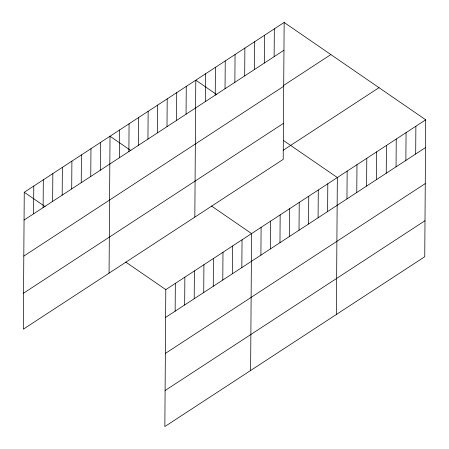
<?xml version="1.0" encoding="UTF-8"?>
<svg xmlns="http://www.w3.org/2000/svg" width="449" height="449" viewBox="0 0 449 449"><rect width="100%" height="100%" fill="white"/><g stroke="black" fill="none" stroke-linecap="round" stroke-linejoin="round"><path stroke-width="0.67" d="M24.252 192.273L23.297 329.201L283.196 159.378L284.15 22.45L24.252 192.273L45.136 206.635M33.591 213.831L33.782 186.049M43.121 207.606L43.312 179.819M52.651 201.377L52.842 173.595M62.181 195.152L62.372 167.365M71.705 188.922L71.902 161.14M81.235 182.698L81.432 154.916M90.765 176.468L90.962 148.686M100.295 170.244L100.492 142.462M109.062 273.16L110.022 136.232L130.9 150.595M119.355 157.79L119.552 130.008M128.885 151.56L129.076 123.778M138.415 145.336L138.606 117.554M147.946 139.106L148.136 111.324M157.476 132.882L157.666 105.1M125.686 262.031L165.804 289.622L164.85 426.55L424.748 256.727L425.703 119.799L284.15 22.45M167.006 126.652L167.196 98.87M175.144 311.179L175.334 283.398M176.53 120.427L176.726 92.646M184.668 304.95L184.865 277.168M186.06 114.198L186.256 86.416M194.198 298.725L194.395 270.943M194.832 217.12L195.786 80.191L216.671 94.554M203.728 292.495L203.925 264.714M205.412 101.558L205.603 73.776M213.258 286.271L213.455 258.489M215.228 95.143L215.425 67.361M222.788 280.041L222.985 252.259M225.044 88.728L225.241 60.946M232.318 273.817L232.515 246.035M234.866 82.313L235.057 54.525M241.848 267.587L242.039 239.805M244.683 75.892L244.879 48.11M250.615 370.509L251.569 233.581L211.457 205.99M254.504 69.477L254.695 41.695M260.908 255.133L261.099 227.351M264.321 63.062L264.512 35.28M270.438 248.909L270.629 221.127M274.137 56.647L274.333 28.865M279.968 242.684L280.159 214.897M289.493 236.455L289.689 208.673M299.023 230.23L299.219 202.443M308.553 224L308.749 196.219M318.083 217.776L318.279 189.994M327.613 211.546L327.809 183.764M336.38 314.463L337.339 177.54L283.263 140.352M346.959 198.907L347.156 171.125M356.781 192.486L356.972 164.704M366.597 186.071L366.794 158.289M376.414 179.656L376.61 151.874M386.235 173.241L386.426 145.459M396.052 166.826L396.248 139.044M405.874 160.411L406.064 132.629M415.69 153.996L415.881 126.214M24.061 220.055L283.959 50.232M283.504 85.523L330.862 54.576M23.808 256.076L283.706 86.253M23.55 293.186L283.448 123.357M283.336 150.174L378.99 87.673M165.804 289.622L425.703 119.799M165.614 317.404L425.506 147.581M165.361 353.425L425.254 183.596M165.103 390.535L424.995 220.706"/></g></svg>
